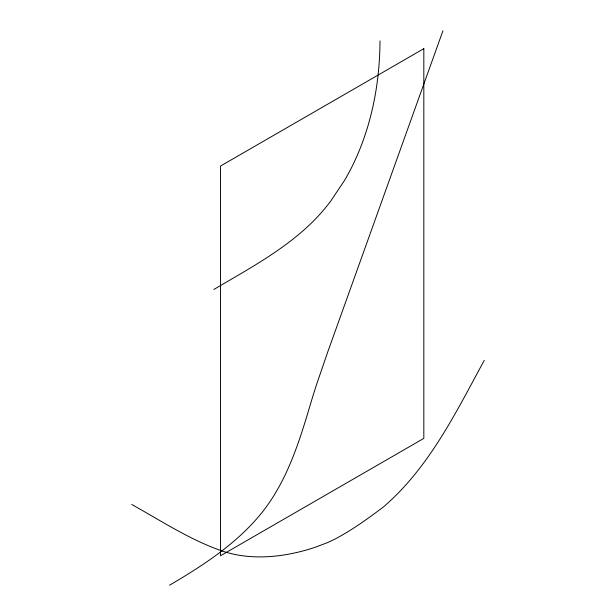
<?xml version="1.0" encoding="UTF-8"?>
<svg xmlns="http://www.w3.org/2000/svg" width="616" height="616" viewBox="0 0 616 616"><rect width="100%" height="100%" fill="white"/><g stroke="black" fill="none" stroke-linecap="round" stroke-linejoin="round"><path stroke-width="0.92" d="M379.98 40.925C379.833 83.938 371.348 127.373 352.298 166.112A129.722 74.898 -60 0 1 344.321 180.727L330.777 201.009A120.49 69.562 -60 0 1 320.305 213.806C290.806 246.515 251.228 267.344 213.814 289.497M442.935 30.8L327.604 352.352L316.601 384.43A576.715 332.971 -60 0 0 312.127 398.614C302.649 430.422 293.247 462.724 276.322 491.537C252.129 533.548 210.403 561.253 169.531 585.2M484.268 360.337C456.071 412.166 429.136 467.69 383.583 506.806C368.299 518.387 352.645 529.683 335.681 538.7A417.925 241.295 60 0 1 325.856 543.266L315.038 547.331A547.747 316.247 60 0 1 302.71 551.027C281.912 556.448 259.983 558.766 238.677 555.17A197.99 114.306 60 0 1 223.238 551.382C190.629 540.301 161.654 521.097 131.732 504.481M423.823 48.672L220.543 166.035L220.543 555.755L423.823 438.384L423.823 48.672"/></g></svg>
